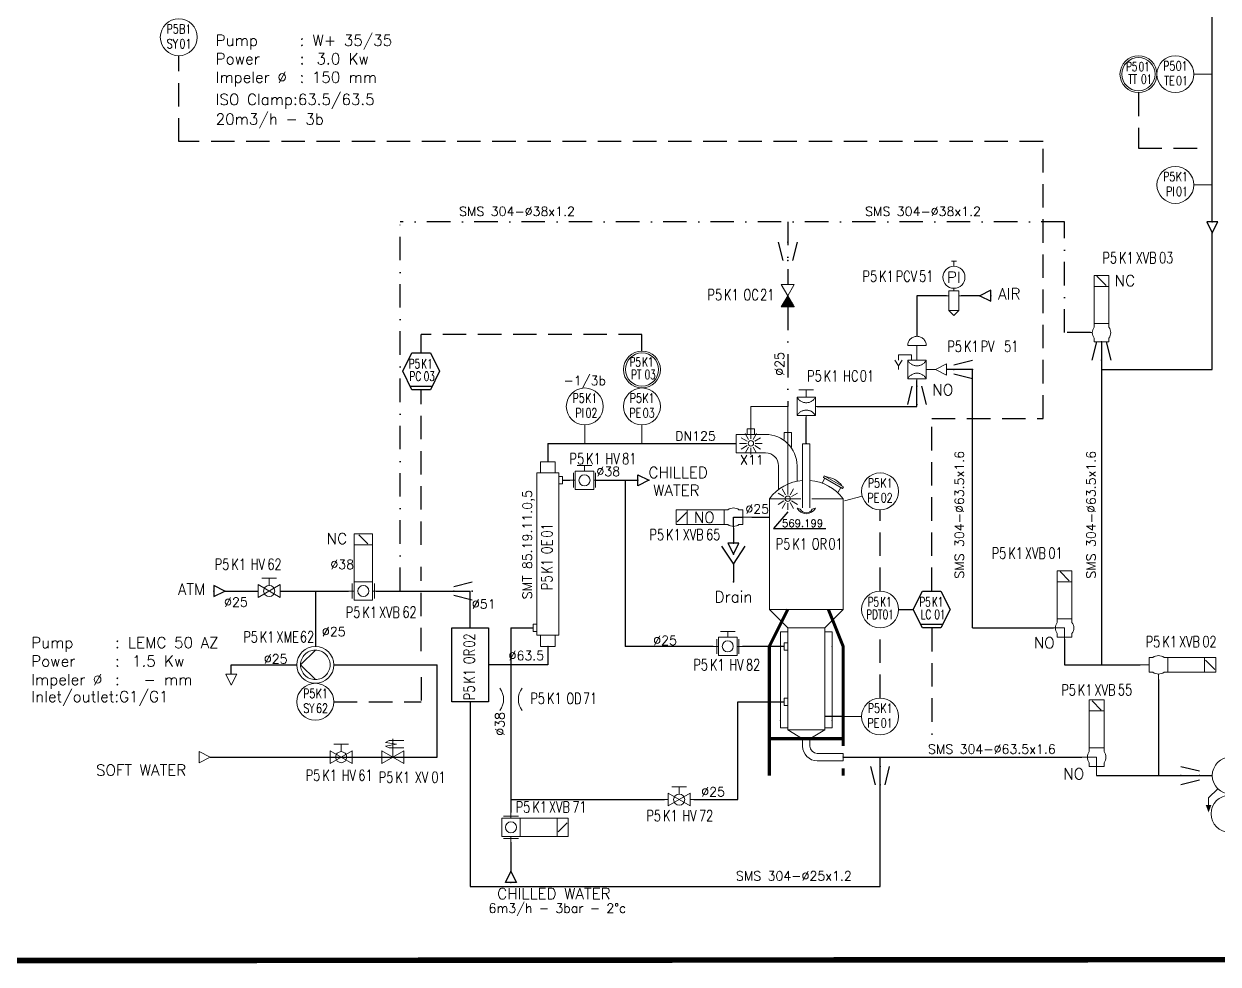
# Model space of a CAD drawing. Header units: inches. Extents: x 12545 to 14027, y 22146 to 23144.
# Drawn here: x 12797.3 to 13120.9, y 22146 to 22400.6 of the extents above; entities that cross this region are included whole.
import ezdxf
from ezdxf.enums import TextEntityAlignment as Align

# ---------------------------------------------------------------- set-up
doc = ezdxf.new("R2010")
doc.units = ezdxf.units.IN
doc.header["$MEASUREMENT"] = 0
for name, pattern in [('ACAD_ISO02W100', [15, 12, -3]), ('DASHDOT2', [12.7, 6.35, -3.175, 0, -3.175]), ('DASHED2', [9.525, 6.35, -3.175])]:
    doc.linetypes.add(name, pattern=pattern)
for name, color, linetype in [('14 Pipe Water Cold', 142, 'Continuous'), ('60 TXT International', 7, 'Continuous'), ('CUVERIE', 7, 'Continuous'), ('LIAISON INSTRUMENTATION', 140, 'DASHED2'), ('MATERIEL-DIVERS', 7, 'Continuous'), ('POMPES-PROCESS', 7, 'Continuous'), ('REGUL', 140, 'DASHED2'), ('REPERES', 7, 'Continuous'), ('techn-data', 7, 'Continuous'), ('TEXTES', 7, 'Continuous'), ('TUYAUTERIE-DIVERS', 73, 'Continuous'), ('TUYAUTERIE-EAU UTILITES FROIDE', 142, 'Continuous'), ('TUYAUTERIE-GAZ', 3, 'Continuous'), ('TUYAUTERIE-NEP', 4, 'DASHDOT2'), ('TUYAUTERIE-PROCESS', 30, 'Continuous'), ('TXT_ENG', 7, 'Continuous'), ('TXT_FR', 7, 'Continuous'), ('VANNES', 7, 'Continuous'), ('ZN', 1, 'Continuous')]:
    doc.layers.add(name, color=color, linetype=linetype)
for name, color, linetype, lineweight in [('31 Equipment', 7, 'Continuous', 9), ('33 Instruments Labels', 7, 'Continuous', 9), ('40 TXT Data', 7, 'Continuous', 9), ('43 TXT English', 7, 'Continuous', 9)]:
    doc.layers.add(name, color=color, linetype=linetype, lineweight=lineweight)
doc.layers.get('33 Instruments Labels').off()
doc.layers.get('REPERES').off()
doc.styles.add('ROMANS', font='ROMANS.SHX')
doc.styles.add('ROMANT', font='romant')

# ---------------------------------------------------------------- blocks, each defined once
blk = doc.blocks.new('EGOUT')
at = {"color": 7}
for p, q in [((-3.2, 9.61), (0, 4.81)), ((0, 4.81), (3.2, 9.61)), ((0, 4.81), (0, 0))]:
    blk.add_line(p, q, dxfattribs=at)
at = {"color": 7, "extrusion": (0, -1, 0)}
blk.add_point((0, 0), dxfattribs=at)
at = {"layer": 'POMPES-PROCESS', "style": 'ROMANS'}
blk.add_attdef('EGOUT', text='', height=3, dxfattribs=at).set_placement((0, -4), align=Align.MIDDLE)
blk = doc.blocks.new('REPNORM')
at = {"layer": 'TEXTES', "style": 'ROMANS', "width": 0.75}
for tag, p in [('ZONE', (-9.75, -1.25)), ('SOUSZONE', (-5.25, -1.25)), ('ELEMENT', (0, -1.25)), ('NUM', (4.5, -1.25))]:
    blk.add_attdef(tag, p, '', height=3, dxfattribs=at)
blk = doc.blocks.new('FLE23')
at = {"color": 7}
for p, q in [((0, -1.5), (0, 1.5)), ((0, 1.5), (3, 0)), ((3, 0), (0, -1.5))]:
    blk.add_line(p, q, dxfattribs=at)
at = {"layer": 'MATERIEL-DIVERS', "color": 2}
for p in [(0, 0), (3, 0)]:
    blk.add_point(p, dxfattribs=at)
at = {"layer": 'MATERIEL-DIVERS', "color": 7, "extrusion": (-1, 0, 0)}
blk.add_point((0, 0), dxfattribs=at)
at = {"layer": 'MATERIEL-DIVERS', "color": 7, "extrusion": (1, 0, 0)}
blk.add_point((3, 0), dxfattribs=at)
blk = doc.blocks.new('POT')
at = {"layer": 'MATERIEL-DIVERS'}
for p, q in [((-10, 40), (10, 40)), ((-10, 0), (-10, 40)), ((10, 40), (10, 0)), ((10, 0), (-10, 0))]:
    blk.add_line(p, q, dxfattribs=at)
blk = doc.blocks.new('FLE23-A')
at = {"color": 7}
for p, q in [((0, 1.5), (-3, 0)), ((-3, 0), (0, -1.5)), ((0, -1.5), (0, 1.5))]:
    blk.add_line(p, q, dxfattribs=at)
at = {"layer": 'MATERIEL-DIVERS', "color": 7, "extrusion": (-1, 0, 0)}
blk.add_point((-3, 0), dxfattribs=at)
at = {"layer": 'MATERIEL-DIVERS', "color": 2}
for p in [(-3, 0), (0, 0)]:
    blk.add_point(p, dxfattribs=at)
at = {"layer": 'MATERIEL-DIVERS', "color": 7, "extrusion": (1, 0, 0)}
blk.add_point((0, 0), dxfattribs=at)
blk = doc.blocks.new('CR')
at = {"color": 7}
for p, q in [((-2.5, 2.5), (2.5, 1.25)), ((2.5, 1.25), (2.5, 1.25)), ((2.5, -1.25), (-2.5, -2.5))]:
    blk.add_line(p, q, dxfattribs=at)
at = {"color": 7, "extrusion": (-1, 0, 0)}
blk.add_point((-2.5, 0), dxfattribs=at)
at = {"color": 7, "extrusion": (1, 0, 0)}
blk.add_point((2.5, 0), dxfattribs=at)
blk = doc.blocks.new('SMS-304-63')
at = {"layer": 'techn-data', "style": 'ROMANS'}
blk.add_text('SMS 304-%%C63.5x1.6', height=2.5, dxfattribs=at).set_placement((1.64, 2.84), align=Align.MIDDLE_CENTER)
blk = doc.blocks.new('SMS-304-38')
at = {"layer": 'techn-data', "style": 'ROMANS'}
blk.add_text('SMS 304-%%C38x1.2', height=2.5, dxfattribs=at).set_placement((1.64, 2.84), align=Align.MIDDLE_CENTER)
blk = doc.blocks.new('SMS-304-25')
at = {"layer": 'techn-data', "style": 'ROMANS'}
blk.add_text('SMS 304-%%C25x1.2', height=2.5, dxfattribs=at).set_placement((1.64, 2.84), align=Align.MIDDLE_CENTER)
blk = doc.blocks.new('TEXT-PUMP_caract_ANGLAIS')
at = {"layer": 'techn-data', "style": 'ROMANS'}
for s, p in [('Pump', (-22, 9)), ('Power', (-22, 4)), ('Kw', (14, 4)), ('Impeler %%C', (-22, -1)), ('mm', (14, -1))]:
    blk.add_text(s, height=3, dxfattribs=at).set_placement(p)
for p in [(2, 9), (2, 4), (2, -1)]:
    blk.add_text(':', height=3, dxfattribs=at).set_placement(p, align=Align.RIGHT)
blk.add_attdef('Type', (4.23, 9), '', height=3, dxfattribs=at)
for tag, p in [('Pui', (11.76, 4)), ('Dia', (11.76, -1))]:
    blk.add_attdef(tag, text='', height=3, dxfattribs=at).set_placement(p, align=Align.RIGHT)
blk = doc.blocks.new('APV-INS-M-L-SY')
at = {"layer": '31 Equipment', "color": 7}
blk.add_circle((0, 0), 5, dxfattribs=at)
blk = doc.blocks.new('REPINS')
at = {"layer": 'TEXTES', "style": 'ROMANS', "width": 0.75}
for tag, p in [('ZONE', (-3.3, 1)), ('SOUSZONE', (0.1, 1)), ('NUM', (0.2, -3))]:
    blk.add_attdef(tag, p, '', height=2.5, dxfattribs=at)
blk.add_attdef('ELEMENT', text='', height=2.5, dxfattribs=at).set_placement((-0.2, -3), align=Align.RIGHT)
blk = doc.blocks.new('APV-INS-M-L-TE')
at = {"layer": '31 Equipment', "color": 7}
blk.add_line((0, -5), (0, -10), dxfattribs=at)
blk.add_circle((0, 0), 5, dxfattribs=at)
blk = doc.blocks.new('APV-INS-F-L-TT')
at = {"layer": '31 Equipment'}
for radius in [5, 4.5]:
    blk.add_circle((0, 0), radius, dxfattribs=at)
blk = doc.blocks.new('REPINS2')
at = {"layer": 'TEXTES', "style": 'ROMANS', "width": 0.7}
for tag, p in [('ZONE', (-3.35, 0.8)), ('SOUSZONE', (0.05, 0.8)), ('NUM', (0.7, -2.6))]:
    blk.add_attdef(tag, p, '', height=2.5, dxfattribs=at)
blk.add_attdef('ELEMENT', text='', height=2.5, dxfattribs=at).set_placement((-1.56, -2.59), align=Align.CENTER)
blk = doc.blocks.new('APV-INS-M-L-PI')
at = {"layer": '31 Equipment', "color": 7}
blk.add_line((0, -5), (0, -10), dxfattribs=at)
blk.add_circle((0, 0), 5, dxfattribs=at)
blk = doc.blocks.new('APV-FCE-NRV-GEN-1')
at = {"layer": '31 Equipment'}
h = blk.add_hatch(dxfattribs=at)
h.set_pattern_fill('ANSI31', color=256, scale=0.01, style=0)
h.set_pattern_definition([(45, (0, 0), (-0.02245064, 0.02245064), [])])
h.paths.add_polyline_path([(3, 1.75), (3, -1.75), (0, 0)])
at = {"layer": '31 Equipment', "linetype": 'ACAD_ISO02W100', "ltscale": 38}
for p, q in [((-3, 0), (-5, 0)), ((0, 0), (-3, 1.75)), ((-3, 1.75), (-3, -1.75)), ((0, 0), (-3, -1.75)), ((0, 0), (3, 1.75)), ((0, 0), (3, -1.75)), ((3, 1.75), (3, -1.75)), ((3, 0), (5, 0))]:
    blk.add_line(p, q, dxfattribs=at)
blk = doc.blocks.new('APV-VLV-MODUL-CPVO-1')
at = {"layer": '31 Equipment', "linetype": 'ACAD_ISO02W100', "ltscale": 38}
for p, q in [((2.5, 6.5), (-2.5, 6.5)), ((0, 2.5), (0, 6.5)), ((-2.5, 0), (-5, 0)), ((2.5, 2.5), (-2.5, 2.5)), ((-2.5, 2.5), (-2.5, -2.5)), ((2.5, -2.5), (2.5, 2.5)), ((-2.5, -2.5), (2.5, -2.5)), ((0, -2.5), (0, -5))]:
    blk.add_line(p, q, dxfattribs=at)
at = {"layer": '31 Equipment'}
for p, q in [((1.5, 2.5), (1.5, 4)), ((1.5, 4), (5, 4)), ((5, 2.5), (5, 4)), ((-8, 0), (-10, 0)), ((4, 2.5), (5, 1)), ((5, 1), (6, 2.5)), ((5, 1), (5, 0))]:
    blk.add_line(p, q, dxfattribs=at)
at = {"layer": '31 Equipment', "color": 7}
for p, q in [((-8, -1.5), (-8, 1.5)), ((-8, 1.5), (-5, 0)), ((-5, 0), (-8, -1.5))]:
    blk.add_line(p, q, dxfattribs=at)
at = {"layer": '31 Equipment', "linetype": 'ACAD_ISO02W100', "ltscale": 38}
for centre, radius, start, end in [((0, 6.5), 2.5, 0, 180), ((0, 3.83), 2.83, 208.0725, 331.9275), ((0, -3.83), 2.83, 28.0725, 151.9275)]:
    blk.add_arc(centre, radius, start, end, dxfattribs=at)
blk = doc.blocks.new('APV-PNE-GEN-PRESREGL-1')
at = {"layer": '31 Equipment', "color": 7}
for p, q in [((-0.67, 9.33), (0.67, 9.33)), ((0, 8), (0, 9.33)), ((-1.33, 0), (-2, 0)), ((-1.33, -4), (-1.33, 1.33)), ((-1.33, 1.33), (1.33, 1.33)), ((1.33, 1.33), (1.33, -4)), ((1.33, 0), (2, 0)), ((-1.33, -4), (0, -5.33)), ((1.33, -4), (-1.33, -4)), ((0, -5.33), (1.33, -4))]:
    blk.add_line(p, q, dxfattribs=at)
at = {"layer": '31 Equipment'}
blk.add_line((0, 2), (0, 1.33), dxfattribs=at)
blk.add_circle((0, 5), 3, dxfattribs=at)
at = {"layer": '31 Equipment', "style": 'ROMANS'}
blk.add_text('PI', height=3, dxfattribs=at).set_placement((0, 5), align=Align.MIDDLE)
blk = doc.blocks.new('REPNORM1')
at = {"layer": 'TEXTES', "style": 'ROMANS', "width": 0.75}
for tag, p in [('ZONE', (-9.75, -1.25)), ('SOUSZONE', (-5.25, -1.25)), ('ELEMENT', (-0.75, -1.25)), ('NUM', (5.59, -1.22))]:
    blk.add_attdef(tag, p, '', height=3, dxfattribs=at)
blk = doc.blocks.new('APV-VLVM-MODUL-RG+RGE-1')
at = {"layer": '31 Equipment', "ltscale": 38}
for p, q in [((-2, 4.5), (2, 4.5)), ((0, 2.5), (0, 4.5))]:
    blk.add_line(p, q, dxfattribs=at)
at = {"layer": '31 Equipment', "linetype": 'ACAD_ISO02W100', "ltscale": 38}
for p, q in [((2.5, 2.5), (-2.5, 2.5)), ((-2.5, 2.5), (-2.5, -2.5)), ((2.5, -2.5), (2.5, 2.5)), ((2.5, 0), (5, 0)), ((-2.5, -2.5), (2.5, -2.5)), ((0, -2.5), (0, -5))]:
    blk.add_line(p, q, dxfattribs=at)
for centre, start, end in [((0, 3.83), 208.0725, 331.9275), ((0, -3.83), 28.0725, 151.9275)]:
    blk.add_arc(centre, 2.83, start, end, dxfattribs=at)
blk = doc.blocks.new('APV-EQUIPT-SPECIAL-COLUMN-2')
at = {"layer": '31 Equipment'}
for p, q in [((-15, 100), (-5, 100)), ((-15, 95), (-15, 100)), ((-5, 80), (-5, 100)), ((-16, 93.94), (-14, 93.94)), ((-16, 93.94), (-16, 92.4)), ((-14, 92.4), (-14, 93.94)), ((-19, 92.4), (-19, 87.4)), ((-19, 92.4), (-11, 92.4)), ((-6, 92.94), (-4, 92.94)), ((-6, 92.94), (-6, 91)), ((-4, 89), (-4, 92.94)), ((-19, 87.4), (-11, 87.4)), ((-1, 89.9), (1, 89.9)), ((-1, 72.53), (-1, 89.9)), ((1, 89.9), (1, 72.53)), ((-7.5, 83.9), (-7.5, 77.5)), ((-2.5, 83.9), (-2.5, 79.75)), ((4.64, 80.79), (4.89, 81.22)), ((10.1, 78.25), (4.89, 81.22)), ((5.07, 80.54), (4.33, 79.24)), ((9.85, 77.81), (4.64, 80.79)), ((8.67, 76.76), (9.41, 78.06)), ((9.85, 77.81), (10.1, 78.25)), ((-1.5, 75), (-10, 75)), ((-10, 75), (-10, 45)), ((10, 75), (1.5, 75)), ((10, 45), (10, 75)), ((-1.63, 72.15), (-2.5, 72.4)), ((2.5, 72.4), (1.63, 72.15)), ((-5, 40), (-10, 45)), ((10, 45), (-10, 45)), ((10, 45), (5, 40)), ((-5, 38.9), (-7, 38.9)), ((-7, 38.9), (-7, 12.9)), ((5, 40), (-5, 40)), ((-5, 40), (-5, 12.4)), ((5, 12.4), (5, 40)), ((5, 38.9), (7, 38.9)), ((7, 38.9), (7, 12.9)), ((-5, 36), (-6, 36)), ((-6, 36), (-6, 34)), ((-6, 34), (-5, 34)), ((-5, 21.01), (-6, 21.01)), ((-6, 21.01), (-6, 19.01)), ((-6, 19.01), (-5, 19.01)), ((-7, 12.9), (-5, 12.9)), ((5, 12.4), (-5, 12.4)), ((-5, 12.4), (-1, 10)), ((-1, 10), (-1, 8)), ((1, 10), (-1, 10)), ((1, 10), (5, 12.4)), ((1, 8), (1, 10)), ((7, 12.9), (5, 12.9)), ((3, 6), (10, 6)), ((10, 4), (3, 4)), ((10, 6), (10, 4))]:
    blk.add_line(p, q, dxfattribs=at)
at = {"layer": '31 Equipment', "color": 7}
for p, q in [((-15, 91.19), (-15, 95)), ((-16.03, 90.6), (-17.65, 91.53)), ((-15.6, 91.03), (-16.53, 92.65)), ((-14.4, 91.03), (-13.47, 92.65)), ((-13.97, 90.6), (-12.35, 91.53)), ((-16.19, 90), (-18.05, 90)), ((-16.03, 89.4), (-17.65, 88.47)), ((-15.6, 88.97), (-16.53, 87.35)), ((-15, 88.81), (-15, 86.95)), ((-14.4, 88.97), (-13.47, 87.35)), ((-13.97, 89.4), (-12.35, 88.47)), ((-13.81, 90), (-11.95, 90)), ((-5, 76.19), (-5, 80)), ((-6.19, 75), (-8.05, 75)), ((-6.03, 75.6), (-7.65, 76.53)), ((-5.6, 76.03), (-6.53, 77.65)), ((-4.4, 76.03), (-3.47, 77.65)), ((-3.97, 75.6), (-2.35, 76.53)), ((-3.81, 75), (-1.95, 75)), ((-6.03, 74.4), (-7.65, 73.47)), ((-5.6, 73.97), (-6.53, 72.35)), ((-5, 73.81), (-5, 71.95)), ((-4.4, 73.97), (-3.47, 72.35)), ((-3.97, 74.4), (-2.35, 73.47))]:
    blk.add_line(p, q, dxfattribs=at)
at = {"layer": '31 Equipment', "ltscale": 38, "const_width": 0.83}
for points in [[(-10, 0), (-10, 35), (-5, 45)], [(10, 8), (10, 35), (6, 45)], [(-10, 10), (10, 10)], [(10, 0), (10, 2)]]:
    blk.add_lwpolyline(points, dxfattribs=at)
at = {"layer": '31 Equipment', "color": 7}
for centre in [(-15, 90), (-5, 75)]:
    blk.add_circle(centre, 0.738, dxfattribs=at)
at = {"layer": '31 Equipment'}
for centre, radius, start, end in [((-11, 83.9), 8.5, 0, 90), ((-11, 83.9), 3.5, 0, 90), ((4.52, 74.53), 6.5, 37.6353, 82.875), ((0, 67.5), 12.5, 94.5886, 143.1301), ((0, 67.5), 12.5, 36.8699, 85.4114), ((0, 73.82), 2.87, 209.4856, 330.5144), ((0, 73.07), 1.87, 209.4856, 330.5144), ((3, 8), 4, 180, 270), ((3, 8), 2, 180, 270)]:
    blk.add_arc(centre, radius, start, end, dxfattribs=at)
at = {"layer": '31 Equipment', "ltscale": 38}
for p in [(-5, 100), (-19, 90), (0, 90), (-10, 70), (-6, 35), (7, 35), (-6, 20), (-7, 15), (7, 15), (10, 5)]:
    blk.add_point(p, dxfattribs=at)
blk = doc.blocks.new('APV-INS-F-PLC-LC')
at = {"layer": '31 Equipment', "lineweight": -3}
for p, q in [((-5, 0), (-2.5, 5)), ((-2.5, 5), (2.5, 5)), ((2.5, 5), (5, 0)), ((-2.5, -5), (-5, 0)), ((5, 0), (2.5, -5)), ((-3, -4), (3, -4)), ((2.5, -5), (-2.5, -5))]:
    blk.add_line(p, q, dxfattribs=at)
blk = doc.blocks.new('APV-INS-M-L-PDT')
at = {"layer": '31 Equipment', "color": 7}
blk.add_circle((0, 0), 5, dxfattribs=at)
blk = doc.blocks.new('APV-INS-M-L-PE')
at = {"layer": '31 Equipment', "color": 7}
blk.add_line((0, -5), (0, -10), dxfattribs=at)
blk.add_circle((0, 0), 5, dxfattribs=at)
blk = doc.blocks.new('APV-VLV-SSEAT-SW41-3')
at = {"layer": '31 Equipment', "ltscale": 38}
for p, q in [((1.25, 15.25), (-1.25, 12.75)), ((-2, 2.5), (-2, 1.5)), ((2, 2.5), (2, 1.5)), ((2.5, 0), (4, 0)), ((-2, -2.5), (-2, -1.5)), ((2, -2.5), (-2, -2.5)), ((-2, -2.5), (2, -2.5)), ((0, -2.5), (0, -5)), ((2, -2.5), (2, -1.5))]:
    blk.add_line(p, q, dxfattribs=at)
for points in [[(-2, 12.5), (2, 12.5), (2, 15.5), (-2, 15.5)], [(-2, 2.5), (2, 2.5), (2, 12.5), (-2, 12.5)]]:
    blk.add_lwpolyline(points, close=True, dxfattribs=at)
for start, end in [(143.1301, 216.8699), (323.1301, 36.8699)]:
    blk.add_arc((0, 0), 2.5, start, end, dxfattribs=at)
blk = doc.blocks.new('APV-PMP-GEN-CENTRI-1')
at = {"layer": '31 Equipment', "ltscale": 38}
for p, q in [((5, 0), (0, 5)), ((-5, 0), (-7, 0)), ((5, 0), (0, -5)), ((5, 0), (7, 0))]:
    blk.add_line(p, q, dxfattribs=at)
blk.add_circle((0, 0), 5, dxfattribs=at)
at = {"layer": '31 Equipment', "style": 'ROMANT', "flags": 8}
blk.add_attdef('I', text='', height=2.5, dxfattribs=at).set_placement((0, 0), align=Align.MIDDLE)
blk = doc.blocks.new('APV-PMP-GEN-FLUSH-1')
at = {"layer": '31 Equipment', "color": 7}
for p, q in [((-3.54, 3.54), (-6, 6)), ((5.99, -6), (3.53, -3.54))]:
    blk.add_line(p, q, dxfattribs=at)
at = {"layer": '31 Equipment', "linetype": 'ACAD_ISO02W100', "ltscale": 38}
blk.add_line((6, -6), (6, -8), dxfattribs=at)
at = {"layer": '31 Equipment'}
blk.add_lwpolyline([(6, -10, 0, 1.5, 0), (6, -8, 1.5, 1.5, 0)], format="xyseb", dxfattribs=at)
blk = doc.blocks.new('APV-FCE-GEN-REDBORE-1')
at = {"layer": '31 Equipment', "color": 7}
for centre, start, end in [((0, 7), 233.1, 306.9), ((0, -7), 53.1, 126.9)]:
    blk.add_arc(centre, 5, start, end, dxfattribs=at)
blk = doc.blocks.new('APV-VLVM-BALL-KHV+MF-1')
at = {"layer": '31 Equipment'}
for p, q in [((-2, 3.5), (2, 3.5)), ((0, 1.5), (0, 3.5)), ((-3, 1.734), (-3, -1.734)), ((-3, -1.734), (3, 1.734)), ((3, -1.734), (-3, 1.734)), ((3, 1.734), (3, -1.734))]:
    blk.add_line(p, q, dxfattribs=at)
at = {"layer": '31 Equipment', "ltscale": 38}
for p, q in [((-3, 0), (-4, 0)), ((3, 0), (4, 0))]:
    blk.add_line(p, q, dxfattribs=at)
at = {"layer": '31 Equipment'}
blk.add_circle((0, 0), 1.5, dxfattribs=at)
blk = doc.blocks.new('APV-PMP-GEN-VAC-1')
at = {"layer": '31 Equipment', "linetype": 'ACAD_ISO02W100', "ltscale": 38}
for p, q in [((0, 4), (4, 0)), ((4, 0), (0, -4))]:
    blk.add_line(p, q, dxfattribs=at)
at = {"layer": '31 Equipment', "ltscale": 38}
for p, q in [((-5, 0), (-7, 0)), ((5, 0), (7, 0))]:
    blk.add_line(p, q, dxfattribs=at)
blk.add_circle((0, 0), 5, dxfattribs=at)
at = {"layer": '31 Equipment', "linetype": 'ACAD_ISO02W100', "ltscale": 38}
blk.add_circle((0, 0), 4, dxfattribs=at)
blk = doc.blocks.new('APV-VLV-SOLV-22-1')
at = {"layer": '31 Equipment', "linetype": 'ACAD_ISO02W100', "ltscale": 38}
for p, q in [((-1, 4.5), (-2, 4)), ((-2, 4), (1, 3.5)), ((-2, 3), (1, 3.5)), ((3, 4.5), (-1, 4.5)), ((0, 0), (0, 5)), ((-1, 2.5), (-2, 3)), ((3, 2.5), (-1, 2.5))]:
    blk.add_line(p, q, dxfattribs=at)
at = {"layer": '31 Equipment', "ltscale": 38}
for p, q in [((-3, 0), (-4, 0)), ((3, 0), (4, 0))]:
    blk.add_line(p, q, dxfattribs=at)
at = {"layer": '31 Equipment'}
for p, q in [((-3, 1.734), (-3, -1.734)), ((-3, -1.734), (3, 1.734)), ((3, -1.734), (-3, 1.734)), ((3, 1.734), (3, -1.734))]:
    blk.add_line(p, q, dxfattribs=at)
blk = doc.blocks.new('APV-SIGN-ARW-FLOW-1')
at = {"layer": '31 Equipment'}
for p, q in [((-1.5, -1.5), (-1.5, 1.5)), ((-1.5, 1.5), (1.5, 0)), ((1.5, 0), (-1.5, -1.5))]:
    blk.add_line(p, q, dxfattribs=at)
blk = doc.blocks.new('NBF_ARROW-4TEXTS')
at = {"layer": '40 TXT Data', "color": 5, "style": 'ROMANS'}
blk.add_attdef('CAPACITY', text='', height=2.5, dxfattribs=at).set_placement((-5, 4), align=Align.BOTTOM_RIGHT)
blk.add_attdef('PID-NO/TAG', text='', height=2.5, dxfattribs=at).set_placement((-5, -7), align=Align.TOP_RIGHT)
at = {"layer": '43 TXT English', "style": 'ROMANS'}
blk.add_attdef('TEXT-ENG', text='', height=3, dxfattribs=at).set_placement((-5, -1), align=Align.BOTTOM_RIGHT)
at = {"layer": '60 TXT International', "style": 'ROMANS'}
blk.add_attdef('TEXT-RUS', text='', height=3, dxfattribs=at).set_placement((-5, -2), align=Align.TOP_RIGHT)
blk = doc.blocks.new('APV-VLV-SSEAT-SW41-4')
at = {"layer": '31 Equipment', "ltscale": 38}
for p, q in [((1.25, 15.25), (-1.25, 12.75)), ((-2, 2.5), (-2, 1.5)), ((2, 2.5), (2, 1.5)), ((-2, -2.5), (-2, -1.5)), ((-2, -2.5), (2, -2.5)), ((2, -2.5), (2, -1.5))]:
    blk.add_line(p, q, dxfattribs=at)
at = {"layer": '31 Equipment', "lineweight": 30}
for p, q in [((2.5, 0), (0, 0)), ((0, 0), (0, -2.5))]:
    blk.add_line(p, q, dxfattribs=at)
at = {"layer": '31 Equipment'}
for p, q in [((4, 0), (2.5, 0)), ((0, -5), (0, -2.5))]:
    blk.add_line(p, q, dxfattribs=at)
at = {"layer": '31 Equipment', "ltscale": 38}
for points in [[(-2, 12.5), (2, 12.5), (2, 15.5), (-2, 15.5)], [(-2, 2.5), (2, 2.5), (2, 12.5), (-2, 12.5)]]:
    blk.add_lwpolyline(points, close=True, dxfattribs=at)
for start, end in [(143.1301, 216.8699), (323.1301, 36.8699)]:
    blk.add_arc((0, 0), 2.5, start, end, dxfattribs=at)
blk = doc.blocks.new('APV-VLVM-BFLY-SVS-1')
at = {"layer": '31 Equipment', "ltscale": 38}
for p, q in [((-2, 4), (2, 4)), ((0, 2.5), (0, 4)), ((-2.5, 0), (-4, 0)), ((2.5, 2.5), (-2.5, 2.5)), ((-2.5, 2.5), (-2.5, -2.5)), ((2.5, -2.5), (2.5, 2.5)), ((2.5, 0), (4, 0)), ((-2.5, -2.5), (2.5, -2.5))]:
    blk.add_line(p, q, dxfattribs=at)
at = {"layer": '31 Equipment'}
for p, q in [((-3, 2), (-3, -2)), ((3, -2), (3, 2))]:
    blk.add_line(p, q, dxfattribs=at)
at = {"layer": '31 Equipment', "ltscale": 38}
blk.add_circle((0, 0), 1.5, dxfattribs=at)
blk = doc.blocks.new('APV-VLV-BFLY-SVS-3')
at = {"layer": '31 Equipment', "ltscale": 38}
for p, q in [((1.25, 15.25), (-1.25, 12.75)), ((-2.5, 0), (-4, 0)), ((2.5, 2.5), (-2.5, 2.5)), ((-2.5, 2.5), (-2.5, -2.5)), ((2.5, -2.5), (2.5, 2.5)), ((2.5, 0), (4, 0)), ((-2.5, -2.5), (2.5, -2.5))]:
    blk.add_line(p, q, dxfattribs=at)
at = {"layer": '31 Equipment'}
for p, q in [((-3, 2), (-3, -2)), ((3, -2), (3, 2))]:
    blk.add_line(p, q, dxfattribs=at)
at = {"layer": '31 Equipment', "ltscale": 38}
for points in [[(-2.5, 12.5), (2.5, 12.5), (2.5, 15.5), (-2.5, 15.5)], [(-2.5, 2.5), (2.5, 2.5), (2.5, 12.5), (-2.5, 12.5)]]:
    blk.add_lwpolyline(points, close=True, dxfattribs=at)
blk.add_circle((0, 0), 1.5, dxfattribs=at)
blk = doc.blocks.new('APV-HEX-TUB-11')
at = {"layer": '31 Equipment'}
for p, q in [((4, 3), (4, 4)), ((4, 4), (6, 4)), ((6, 4), (6, 3)), ((3, 2), (0, 2)), ((0, 2), (0, -2)), ((47, 3), (3, 3)), ((3, 3), (3, -3)), ((47, -3), (47, 3)), ((47, 2), (50, 2)), ((50, 2), (50, -2)), ((0, -2), (3, -2)), ((3, -3), (47, -3)), ((44, -4), (44, -3)), ((46, -3), (46, -4)), ((50, -2), (47, -2)), ((46, -4), (44, -4))]:
    blk.add_line(p, q, dxfattribs=at)
at = {"layer": '31 Equipment', "ltscale": 38}
for p in [(5, 4), (0, 0), (50, 0), (45, -4)]:
    blk.add_point(p, dxfattribs=at)
blk = doc.blocks.new('A$C155F2889')
at = {"layer": '31 Equipment', "ltscale": 38}
for p, q in [((5, 2.5), (5, 6.5)), ((2.5, 4.5), (2.5, 0.5)), ((2.5, 0.5), (2.5, 4.5)), ((2.5, 4.5), (3.5, 4.5)), ((7.5, 4.5), (6.5, 4.5)), ((20.25, 3.75), (17.75, 1.25)), ((5, 2.5), (0, 2.5)), ((2.5, 0.5), (3.5, 0.5)), ((7.5, 0.5), (6.5, 0.5))]:
    blk.add_line(p, q, dxfattribs=at)
for points in [[(7.5, 0.5), (7.5, 4.5), (17.5, 4.5), (17.5, 0.5)], [(17.5, 0.5), (17.5, 4.5), (20.5, 4.5), (20.5, 0.5)]]:
    blk.add_lwpolyline(points, close=True, dxfattribs=at)
for start, end in [(53.1301, 126.8699), (233.1301, 306.8699)]:
    blk.add_arc((5, 2.5), 2.5, start, end, dxfattribs=at)

msp = doc.modelspace()

# ---------------------------------------------------------------- linework, layer by layer
at = {"layer": '14 Pipe Water Cold'}
msp.add_line((12861.28, 22202.02), (12909.33, 22202.02), dxfattribs=at)
at = {"layer": 'LIAISON INSTRUMENTATION'}
for p, q in [((12839.28, 22368.75), (12839.28, 22392.02)), ((13073.45, 22368.75), (12839.28, 22368.75)), ((13073.45, 22293.73), (13073.45, 22368.75)), ((12964.78, 22316.54), (12904.94, 22316.54)), ((12904.94, 22311.54), (12904.94, 22316.54)), ((12964.78, 22312.02), (12964.78, 22316.54)), ((12904.94, 22259.54), (12904.94, 22301.54)), ((13043.28, 22247.02), (13043.28, 22293.73)), ((13043.28, 22293.73), (13073.45, 22293.73)), ((13029.28, 22247.02), (13029.28, 22269.02)), ((12904.94, 22230.69), (12904.94, 22253.54)), ((13034.28, 22242.02), (13038.28, 22242.02)), ((13029.28, 22218.02), (13029.28, 22237.02)), ((13043.28, 22237.02), (13043.28, 22208.02)), ((12904.94, 22223.69), (12904.94, 22217.02)), ((12881.28, 22217.02), (12904.94, 22217.02))]:
    msp.add_line(p, q, dxfattribs=at)
at = {"layer": 'MATERIEL-DIVERS'}
msp.add_line((13019.28, 22213.02), (13014.28, 22213.02), dxfattribs=at)
at = {"layer": 'REGUL'}
for p, q in [((13099.28, 22382.02), (13099.28, 22367.02)), ((13099.28, 22367.02), (13116.28, 22367.02))]:
    msp.add_line(p, q, dxfattribs=at)
at = {"layer": 'techn-data'}
msp.add_lwpolyline([(13004.32, 22268.51), (13000.43, 22264), (13014.55, 22264)], dxfattribs=at)
at = {"layer": 'TUYAUTERIE-DIVERS'}
for p, q in [((12994.56, 22267.02), (12999.28, 22267.02)), ((12989.56, 22264.02), (12989.56, 22260.04))]:
    msp.add_line(p, q, dxfattribs=at)
at = {"layer": 'TUYAUTERIE-EAU UTILITES FROIDE'}
for p, q in [((12943.28, 22277.02), (12945.2, 22277.02)), ((12952.2, 22277.02), (12963.66, 22277.02)), ((12960.21, 22277.02), (12960.21, 22232.02)), ((12929.28, 22237.02), (12935.28, 22237.02)), ((12929.28, 22237.02), (12929.28, 22187.02)), ((12984.02, 22232.02), (12960.21, 22232.02)), ((13003.28, 22232.02), (12992.02, 22232.02)), ((12853.5, 22227.02), (12871.28, 22227.02)), ((12853.5, 22224.5), (12853.5, 22227.02)), ((12881.28, 22227.02), (12909.33, 22227.02)), ((12909.33, 22202.02), (12909.33, 22227.02)), ((12990.75, 22217.02), (13003.28, 22217.02)), ((12990.75, 22190.52), (12990.75, 22217.02)), ((12847.78, 22202.02), (12861.28, 22202.02)), ((12886.28, 22202.02), (12895.28, 22202.02)), ((12929.24, 22190.52), (12970.86, 22190.52)), ((12978.86, 22190.52), (12990.75, 22190.52)), ((12929.28, 22179.02), (12929.28, 22171.02))]:
    msp.add_line(p, q, dxfattribs=at)
at = {"layer": 'TUYAUTERIE-GAZ'}
for p, q in [((13047.28, 22327.02), (13039.28, 22327.02)), ((13039.28, 22327.02), (13039.28, 22316.02)), ((13056.28, 22327.02), (13051.28, 22327.02)), ((12939.28, 22287.02), (12990.28, 22287.02)), ((12939.28, 22287.02), (12939.28, 22282.02)), ((12851.78, 22247.02), (12860.78, 22247.02)), ((12866.78, 22247.02), (12885.28, 22247.02)), ((12876.28, 22247.02), (12876.28, 22232.02)), ((12892.78, 22247.02), (12918.23, 22247.02)), ((12918.23, 22237.02), (12918.23, 22247.02)), ((12939.28, 22232.02), (12939.28, 22227.02)), ((12939.28, 22227.02), (12923.23, 22227.02))]:
    msp.add_line(p, q, dxfattribs=at)
at = {"layer": 'TUYAUTERIE-NEP'}
for p, q in [((12899.28, 22247.02), (12899.28, 22347.02)), ((13079.28, 22347.02), (12899.28, 22347.02)), ((13004.28, 22347.02), (13004.28, 22330.02)), ((13079.28, 22317.02), (13079.28, 22347.02)), ((13004.28, 22324.02), (13004.28, 22297.02)), ((13086.28, 22317.02), (13079.28, 22317.02))]:
    msp.add_line(p, q, dxfattribs=at)
at = {"layer": 'TUYAUTERIE-PROCESS'}
for p, q in [((13119.28, 22347.02), (13119.28, 22772.02)), ((13119.28, 22307.02), (13119.28, 22344)), ((13089.28, 22314.52), (13089.28, 22227.02)), ((13054.28, 22307.02), (13047.28, 22307.02)), ((13054.28, 22237.02), (13054.28, 22307.02)), ((13089.28, 22307.02), (13119.28, 22307.02)), ((13039.28, 22297.02), (13039.28, 22304.02)), ((13012.28, 22297.02), (13039.28, 22297.02)), ((13009.28, 22287.02), (13009.28, 22294.02)), ((13054.28, 22237.02), (13076.28, 22237.02)), ((13079.28, 22234.02), (13079.28, 22227.02)), ((13079.28, 22227.02), (13099.72, 22227.02)), ((13104.72, 22223.02), (13104.72, 22197.02)), ((12918.23, 22217.02), (12918.23, 22167.02)), ((13019.28, 22202.02), (13083.96, 22202.02)), ((13029.28, 22167.02), (13029.28, 22202.02)), ((13087.96, 22197.02), (13119.28, 22197.02)), ((12918.23, 22167.02), (13029.28, 22167.02))]:
    msp.add_line(p, q, dxfattribs=at)
at = {"layer": 'ZN', "const_width": 1.5}
msp.add_lwpolyline([(12545.91, 22844.21), (13070, 22845), (13070, 23068), (13626.5, 23068), (13625.62, 22715.5), (13531.14, 22715.5), (13531.14, 22147.5), (12545.91, 22146.71)], close=True, dxfattribs=at)

# ---------------------------------------------------------------- block references
at = {"layer": '31 Equipment'}
for name, p, rotation in [('APV-INS-M-L-PI', (13109.28, 22357.02), 90), ('APV-FCE-NRV-GEN-1', (13004.28, 22327.02), 270), ('APV-INS-M-L-PE', (13029.28, 22274.02), 285), ('APV-PMP-GEN-VAC-1', (12876.28, 22227.02), 180), ('APV-VLV-SSEAT-SW41-3', (13104.72, 22227.02), 270), ('APV-SIGN-ARW-FLOW-1', (12853.5, 22223), 270), ('APV-INS-M-L-PE', (13029.28, 22213.02), 270)]:
    msp.add_blockref(name, p, dxfattribs=dict(at, rotation=rotation))
at = {"layer": '31 Equipment', "xscale": -1}
for name, p in [('APV-VLV-SSEAT-SW41-3', (13089.28, 22317.02)), ('APV-PMP-GEN-FLUSH-1', (13124.28, 22197.02))]:
    msp.add_blockref(name, p, dxfattribs=at)
at = {"layer": '31 Equipment'}
for name, p in [('APV-INS-F-PLC-LC', (12904.94, 22306.54)), ('APV-INS-M-L-PI', (12949.28, 22297.02)), ('APV-INS-M-L-PI', (12964.78, 22297.02)), ('APV-VLVM-MODUL-RG+RGE-1', (13009.28, 22297.02)), ('APV-EQUIPT-SPECIAL-COLUMN-2', (13009.28, 22197.02)), ('APV-VLVM-BALL-KHV+MF-1', (12863.78, 22247.02)), ('APV-INS-M-L-PDT', (13029.28, 22242.02)), ('APV-INS-F-PLC-LC', (13043.28, 22242.02)), ('APV-VLVM-BALL-KHV+MF-1', (12883.28, 22202.02)), ('APV-VLV-SOLV-22-1', (12897.28, 22202.02)), ('APV-SIGN-ARW-FLOW-1', (12846.28, 22202.02)), ('APV-VLVM-BALL-KHV+MF-1', (12974.86, 22190.52))]:
    msp.add_blockref(name, p, dxfattribs=at)
at = {"layer": '31 Equipment', "xscale": -1, "yscale": -1, "rotation": 270}
msp.add_blockref('APV-HEX-TUB-11', (12939.28, 22232.02), dxfattribs=at)
at = {"layer": '31 Equipment'}
for name, p, values in [('APV-PMP-GEN-CENTRI-1', (13124.28, 22197.02), {'I': 'I'}), ('NBF_ARROW-4TEXTS', (12846.28, 22202.02), {'TEXT-RUS': '  SOFT WATER'})]:
    msp.add_blockref(name, p, dxfattribs=at).add_auto_attribs(values)
at = {"layer": '33 Instruments Labels'}
for p in [(13099.28, 22387.02), (12964.78, 22307.02)]:
    msp.add_blockref('APV-INS-F-L-TT', p, dxfattribs=at)
at = {"layer": '33 Instruments Labels', "rotation": 90}
msp.add_blockref('APV-INS-M-L-TE', (13109.28, 22387.02), dxfattribs=at)
at = {"layer": 'CUVERIE', "xscale": 0.5, "yscale": 0.5, "zscale": 0.5}
msp.add_blockref('POT', (12918.23, 22217.02), dxfattribs=at)
at = {"layer": 'MATERIEL-DIVERS', "xscale": -1, "rotation": 90}
for name, p in [('FLE23', (13119.28, 22347.02)), ('APV-VLV-SSEAT-SW41-4', (12989.56, 22267.02))]:
    msp.add_blockref(name, p, dxfattribs=at)
at = {"layer": 'MATERIEL-DIVERS'}
for name, p, rotation in [('CR', (13004.28, 22339.02), 270), ('CR', (13089.28, 22312.02), 90), ('CR', (13051.78, 22307.02), 180), ('CR', (13039.26, 22300.02), 89.99999999999999), ('FLE23-A', (12989.56, 22260.02), 90), ('FLE23-A', (12848.78, 22247.02), 180), ('CR', (12916.28, 22247.02), 180), ('CR', (13029.28, 22197.02), 270), ('FLE23', (12929.28, 22168.02), 90)]:
    msp.add_blockref(name, p, dxfattribs=dict(at, rotation=rotation))
for name, p in [('FLE23-A', (13059.28, 22327.02)), ('CR', (13113.28, 22197.02))]:
    msp.add_blockref(name, p, dxfattribs=at)
at = {"layer": 'MATERIEL-DIVERS', "xscale": -1}
msp.add_blockref('FLE23-A', (12963.66, 22277.02), dxfattribs=at)
at = {"layer": 'MATERIEL-DIVERS'}
msp.add_blockref('EGOUT', (12989.56, 22249.52), dxfattribs=at).add_auto_attribs({'EGOUT': 'Drain'})
at = {"layer": 'REPERES'}
for name, p, values in [('REPINS', (12839.28, 22397.02), {'ZONE': 'P5', 'SOUSZONE': 'B1', 'ELEMENT': 'SY', 'NUM': '01'}), ('REPINS2', (13099.28, 22387.02), {'ZONE': 'P5', 'SOUSZONE': '01', 'NUM': '01', 'ELEMENT': 'TT'}), ('REPINS', (13109.28, 22387.02), {'ZONE': 'P5', 'SOUSZONE': '01', 'ELEMENT': 'TE', 'NUM': '01'}), ('REPINS', (13109.28, 22357.02), {'ZONE': 'P5', 'SOUSZONE': 'K1', 'ELEMENT': 'PI', 'NUM': '01'}), ('REPNORM1', (13099.28, 22337.02), {'ZONE': 'P5', 'SOUSZONE': 'K1', 'ELEMENT': 'XVB', 'NUM': '03'}), ('REPNORM1', (13034.28, 22332.02), {'ZONE': 'P5', 'SOUSZONE': 'K1', 'ELEMENT': 'PCV', 'NUM': '51'}), ('REPNORM', (12992.28, 22327.02), {'ZONE': 'P5', 'SOUSZONE': 'K1', 'ELEMENT': 'OC', 'NUM': '21'}), ('REPNORM1', (13057.28, 22313.02), {'ZONE': 'P5', 'SOUSZONE': 'K1', 'ELEMENT': 'PV', 'NUM': '51'}), ('REPINS2', (12904.94, 22306.54), {'ZONE': 'P5', 'SOUSZONE': 'K1', 'NUM': '03', 'ELEMENT': 'PC'}), ('REPINS2', (12964.78, 22307.02), {'ZONE': 'P5', 'SOUSZONE': 'K1', 'NUM': '03', 'ELEMENT': 'PT'}), ('REPNORM', (13019.28, 22305.02), {'ZONE': 'P5', 'SOUSZONE': 'K1', 'ELEMENT': 'HC', 'NUM': '01'}), ('REPINS', (12949.28, 22297.02), {'ZONE': 'P5', 'SOUSZONE': 'K1', 'ELEMENT': 'PI', 'NUM': '02'}), ('REPINS', (12964.78, 22297.02), {'ZONE': 'P5', 'SOUSZONE': 'K1', 'ELEMENT': 'PE', 'NUM': '03'}), ('REPNORM', (12954.91, 22282.6), {'ZONE': 'P5', 'SOUSZONE': 'K1', 'ELEMENT': 'HV', 'NUM': '81'}), ('REPINS', (13029.28, 22274.02), {'ZONE': 'P5', 'SOUSZONE': 'K1', 'ELEMENT': 'PE', 'NUM': '02'}), ('REPNORM1', (12976.56, 22262.02), {'ZONE': 'P5', 'SOUSZONE': 'K1', 'ELEMENT': 'XVB', 'NUM': '65'}), ('REPNORM', (13010.78, 22259.52), {'ZONE': 'P5', 'SOUSZONE': 'K1', 'ELEMENT': 'OR', 'NUM': '01'}), ('REPNORM1', (13069.28, 22257.02), {'ZONE': 'P5', 'SOUSZONE': 'K1', 'ELEMENT': 'XVB', 'NUM': '01'}), ('REPNORM', (12858.78, 22254.02), {'ZONE': 'P5', 'SOUSZONE': 'K1', 'ELEMENT': 'HV', 'NUM': '62'}), ('REPINS2', (13029.28, 22242.02), {'ZONE': 'P5', 'SOUSZONE': 'K1', 'NUM': '01', 'ELEMENT': 'PDT'}), ('REPINS2', (13043.28, 22242.02), {'ZONE': 'P5', 'SOUSZONE': 'K1', 'NUM': '01', 'ELEMENT': 'LC'}), ('REPNORM1', (12894.28, 22241.02), {'ZONE': 'P5', 'SOUSZONE': 'K1', 'ELEMENT': 'XVB', 'NUM': '62'}), ('REPNORM1', (12866.51, 22234.33), {'ZONE': 'P5', 'SOUSZONE': 'K1', 'ELEMENT': 'XME', 'NUM': '62'}), ('REPNORM1', (13111.01, 22233.03), {'ZONE': 'P5', 'SOUSZONE': 'K1', 'ELEMENT': 'XVB', 'NUM': '02'}), ('REPNORM', (12988.45, 22226.78), {'ZONE': 'P5', 'SOUSZONE': 'K1', 'ELEMENT': 'HV', 'NUM': '82'}), ('REPNORM1', (13088.13, 22219.97), {'ZONE': 'P5', 'SOUSZONE': 'K1', 'ELEMENT': 'XVB', 'NUM': '55'}), ('REPINS', (12876.28, 22217.02), {'ZONE': 'P5', 'SOUSZONE': 'K1', 'ELEMENT': 'SY', 'NUM': '62'}), ('REPNORM', (12944.28, 22217.68), {'ZONE': 'P5', 'SOUSZONE': 'K1', 'ELEMENT': 'OD', 'NUM': '71'}), ('REPINS', (13029.28, 22213.02), {'ZONE': 'P5', 'SOUSZONE': 'K1', 'ELEMENT': 'PE', 'NUM': '01'}), ('REPNORM1', (12940.32, 22188.25), {'ZONE': 'P5', 'SOUSZONE': 'K1', 'ELEMENT': 'XVB', 'NUM': '71'})]:
    msp.add_blockref(name, p, dxfattribs=at).add_auto_attribs(values)
for p, rotation, values in [((12939.28, 22257.02), 90.00007601981208, {'ZONE': 'P5', 'SOUSZONE': 'K1', 'ELEMENT': 'OE', 'NUM': '01'}), ((12918.22, 22227.21), 90.00007601981083, {'ZONE': 'P5', 'SOUSZONE': 'K1', 'ELEMENT': 'OR', 'NUM': '02'}), ((12883.42, 22196.85), 7.601981207608164e-05, {'ZONE': 'P5', 'SOUSZONE': 'K1', 'ELEMENT': 'HV', 'NUM': '61'}), ((12903.22, 22196.33), 7.601981081658198e-05, {'ZONE': 'P5', 'SOUSZONE': 'K1', 'ELEMENT': 'XV', 'NUM': '01'}), ((12975.73, 22185.91), 7.601981207608164e-05, {'ZONE': 'P5', 'SOUSZONE': 'K1', 'ELEMENT': 'HV', 'NUM': '72'})]:
    msp.add_blockref('REPNORM', p, dxfattribs=dict(at, rotation=rotation)).add_auto_attribs(values)
at = {"layer": 'techn-data'}
for name, p in [('SMS-304-38', (12929.28, 22347.02)), ('SMS-304-38', (13039.28, 22347.02)), ('SMS-304-63', (13057.93, 22201.35)), ('SMS-304-25', (13004.28, 22167.02))]:
    msp.add_blockref(name, p, dxfattribs=at)
at = {"layer": 'techn-data', "rotation": 90}
for p in [(13053.59, 22266.02), (13089.28, 22266.02)]:
    msp.add_blockref('SMS-304-63', p, dxfattribs=at)
at = {"layer": 'TUYAUTERIE-NEP', "rotation": 90.00000000000001}
for p in [(13081.78, 22232.02), (13090.46, 22197.02)]:
    msp.add_blockref('A$C155F2889', p, dxfattribs=at)
at = {"layer": 'TUYAUTERIE-PROCESS'}
for p, values in [((12871.28, 22385.68), {'Dia': '150', 'Pui': '3.0', 'Type': 'W+ 35/35'}), ((12821.3, 22222.54), {'Dia': '-', 'Pui': '1.5', 'Type': 'LEMC 50 AZ '})]:
    msp.add_blockref('TEXT-PUMP_caract_ANGLAIS', p, dxfattribs=at).add_auto_attribs(values)
at = {"layer": 'VANNES'}
for name, p in [('APV-INS-M-L-SY', (12839.28, 22397.02)), ('APV-PNE-GEN-PRESREGL-1', (13049.28, 22327.02)), ('APV-VLVM-BFLY-SVS-1', (12949.2, 22277.02)), ('APV-VLVM-BFLY-SVS-1', (12988.02, 22232.02)), ('APV-INS-M-L-SY', (12876.28, 22217.02)), ('APV-INS-M-L-SY', (13123.96, 22186.7))]:
    msp.add_blockref(name, p, dxfattribs=at)
at = {"layer": 'VANNES', "xscale": -1}
for name, p in [('APV-VLV-MODUL-CPVO-1', (13039.28, 22307.02)), ('APV-VLV-BFLY-SVS-3', (12889.28, 22247.02))]:
    msp.add_blockref(name, p, dxfattribs=at)
at = {"layer": 'VANNES', "rotation": 90.00015203949557}
msp.add_blockref('APV-FCE-GEN-REDBORE-1', (12929.28, 22217.68), dxfattribs=at)
at = {"layer": 'VANNES', "xscale": -1, "rotation": 270}
msp.add_blockref('APV-VLV-BFLY-SVS-3', (12929.28, 22183.02), dxfattribs=at)

# ---------------------------------------------------------------- texts
at = {"layer": 'techn-data', "style": 'ROMANS'}
for s, p in [('%%C25', (13002.03, 22308.53)), ('%%C38', (12926.28, 22211.02))]:
    msp.add_text(s, height=2.5, rotation=90, dxfattribs=at).set_placement(p, align=Align.MIDDLE_CENTER)
for s, height, p in [('-1/3b', 2.5, (12949.28, 22304.02)), ('DN125', 2.5, (12979.28, 22289.02)), ('X11', 2.5, (12994.57, 22282.53)), ('%%C38', 2.5, (12955.65, 22279.42)), ('%%C25', 2.5, (12996, 22269.24)), ('569.199', 2, (13008.28, 22265.36)), ('%%C38', 2.5, (12883.56, 22254.23)), ('%%C25', 2.5, (12854.78, 22244.02)), ('%%C51', 2.5, (12921.9, 22243.51)), ('%%C25', 2.5, (12881.28, 22236.02)), ('%%C25', 2.5, (12971.04, 22233.64)), ('%%C25', 2.5, (12865.54, 22228.64)), ('%%C63.5', 2.5, (12933.45, 22229.54)), ('%%C25', 2.5, (12984.04, 22192.64))]:
    msp.add_text(s, height=height, dxfattribs=at).set_placement(p, align=Align.MIDDLE_CENTER)
at = {"layer": 'techn-data', "color": 1, "style": 'ROMANS'}
msp.add_text('SMT 85.19.11.0,5', height=2.5, rotation=90, dxfattribs=at).set_placement((12933.7, 22259.59), align=Align.MIDDLE_CENTER)
msp.add_text('6m3/h - 3bar - 2°c', height=2.5, dxfattribs=at).set_placement((12941.85, 22161.11), align=Align.MIDDLE_CENTER)
at = {"layer": 'TEXTES', "style": 'ROMANS'}
for s, p in [('NC', (13092.86, 22329.59)), ('NC', (12879.36, 22259.71)), ('NO', (13070.93, 22231.5)), ('NO', (13078.93, 22196))]:
    msp.add_text(s, height=3, dxfattribs=at).set_placement(p)
at = {"layer": 'TXT_ENG', "style": 'ROMANS'}
msp.add_text('AIR', height=3, dxfattribs=at).set_placement((13061.28, 22326.02))
for s, p in [('NO', (13046.28, 22300.02)), ('CHILLED', (12974.59, 22277.63)), ('WATER', (12974.09, 22272.77)), ('NO', (12981.65, 22265.46)), ('ATM', (12842.78, 22246.02)), ('CHILLED WATER', (12940.92, 22163.54))]:
    msp.add_text(s, height=3, dxfattribs=at).set_placement(p, align=Align.CENTER)
at = {"layer": 'TXT_FR', "style": 'ROMANS'}
for s, p in [('ISO Clamp:63.5/63.5', (12849.28, 22378.68)), ('20m3/h - 3b', (12849.28, 22373.36)), ('Inlet/outlet:G1/G1', (12799.34, 22216.92))]:
    msp.add_text(s, height=3, dxfattribs=at).set_placement(p)

doc.saveas('drawing.dxf')
